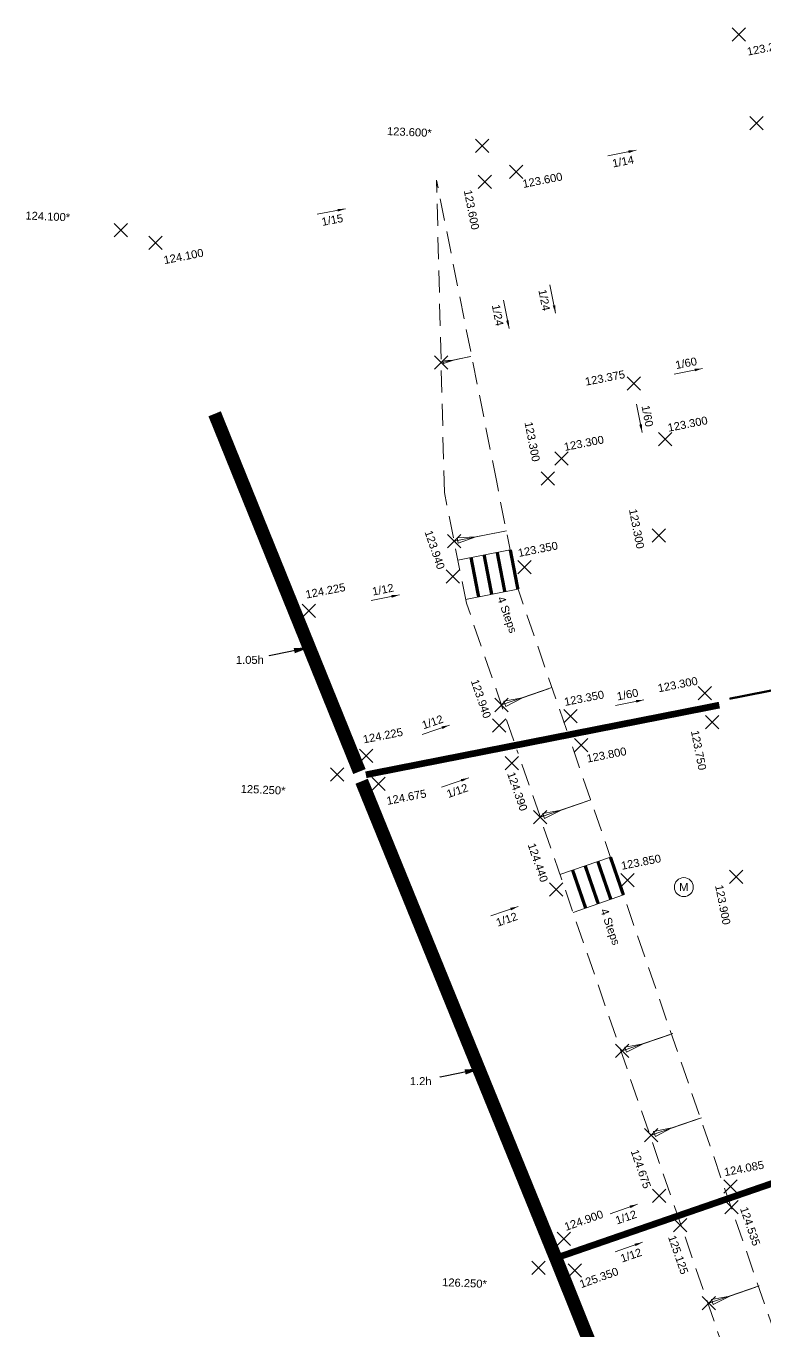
# Model space of a CAD drawing. Header units: metres. Extents: x 287878 to 288371, y 62805 to 63080.
# Drawn here: x 287878.49 to 287895.11, y 63018.49 to 63047.83 of the extents above; entities that cross this region are included whole.
import ezdxf
from ezdxf.enums import TextEntityAlignment as Align

# ---------------------------------------------------------------- set-up
doc = ezdxf.new("R2010")
doc.units = ezdxf.units.M
doc.header["$PDMODE"] = 3
doc.header["$PDSIZE"] = 0.15
doc.linetypes.add('DASHDOT', pattern=[25.4, 12.7, -6.35, 0, -6.35])
doc.linetypes.add('HIDDEN', pattern=[0.375, 0.25, -0.125])
for name, color, linetype, lineweight in [('EXP - LEVELS TEXT', 3, 'Continuous', 18), ('EXP - RETAINING WALLS - 0.6m', 190, 'Continuous', 18), ('EXP - RETAINING WALLS GRAVEL BOARD', 151, 'FENCELINE2', 18), ('EXP - STEPS', 240, 'Continuous', 18), ('EXP-EW-BANKS&CUTTINGS', 251, 'HIDDEN', 18), ('EXP-EW-DESIGN-LINES', 1, 'HIDDEN', 9), ('EXP-EW-GRADIENTS', 3, 'Continuous', 18), ('EXP-EW-GRADIENTS-TEXT', 3, 'Continuous', 18), ('EXP-EW-LEVELS-POINTS', 3, 'Continuous', 18), ('EXP-EW-LEVELS-TEXT', 3, 'Continuous', 18), ('EXP-EW-PLOT-WALLS', 190, 'DASHDOT', 35), ('EXP-EW-RETAINING-WALL-HEIGHTS', 3, 'Continuous', 18), ('EXP-PART-M-TAG', 3, 'Continuous', 18)]:
    doc.layers.add(name, color=color, linetype=linetype, lineweight=lineweight)
doc.layers.add('EXP-EW-BANKS&CUTTINGS-WORKING', color=255, linetype='Continuous', lineweight=18, plot=False)
doc.styles.add('18 @ 1 to 200', font='arial.ttf', dxfattribs={"height": 0.36})
doc.styles.add('18 @ 1 to 500', font='arial.ttf', dxfattribs={"height": 0.9})
doc.linetypes.add('FENCELINE2', pattern='A,6.35,-2.54,[132,ltypeshp.shx,S=2.54,R=0,X=-2.54,Y=0],-2.54,25.4', length=36.83)
doc.dimstyles.new('1 to 200 (18)', dxfattribs={"dimtxt": 0.36, "dimasz": 0.36, "dimexe": 0.09, "dimexo": 0.09, "dimgap": 0.12, "dimtad": 1, "dimdec": 3, "dimzin": 0, "dimdsep": 46, "dimtxsty": '18 @ 1 to 200', "dimcen": 0.12, "dimadec": 0, "dimazin": 0, "dimtfac": 1, "dimtdec": 3, "dimtofl": 0, "dimtmove": 0, "dimatfit": 3, "dimfxl": 0.12, "dimtolj": 1, "dimtzin": 0, "dimarcsym": 1})

# ---------------------------------------------------------------- blocks, each defined once
blk = doc.blocks.new('*U910')
at = {"layer": 'EXP-EW-BANKS&CUTTINGS', "linetype": 'Continuous'}
blk.add_lwpolyline([(-0.139, 0.623), (-0.062, 0.276), (-0.044, 0.037), (0.024, 0.052), (-0.062, 0.276)], dxfattribs=at)
at = {"layer": 'EXP-EW-BANKS&CUTTINGS-WORKING'}
blk.add_line((-0.149, 0.668), (0, 0), dxfattribs=at)
blk.add_point((0, 0), dxfattribs=at)
blk = doc.blocks.new('*U911')
at = {"layer": 'EXP-EW-BANKS&CUTTINGS', "linetype": 'Continuous'}
blk.add_lwpolyline([(-0.244, 1.093), (-0.108, 0.484), (-0.076, 0.065), (0.042, 0.091), (-0.108, 0.484)], dxfattribs=at)
at = {"layer": 'EXP-EW-BANKS&CUTTINGS-WORKING'}
blk.add_line((-0.262, 1.171), (0, 0), dxfattribs=at)
blk.add_point((0, 0), dxfattribs=at)
blk = doc.blocks.new('*U912')
at = {"layer": 'EXP-EW-BANKS&CUTTINGS', "linetype": 'Continuous'}
blk.add_lwpolyline([(-0.244, 1.093), (-0.108, 0.484), (-0.076, 0.065), (0.042, 0.091), (-0.108, 0.484)], dxfattribs=at)
at = {"layer": 'EXP-EW-BANKS&CUTTINGS-WORKING'}
blk.add_line((-0.262, 1.171), (0, 0), dxfattribs=at)
blk.add_point((0, 0), dxfattribs=at)
blk = doc.blocks.new('*U902')
at = {"layer": 'EXP-EW-BANKS&CUTTINGS', "linetype": 'Continuous'}
blk.add_lwpolyline([(-0.244, 1.093), (-0.108, 0.484), (-0.076, 0.065), (0.042, 0.091), (-0.108, 0.484)], dxfattribs=at)
at = {"layer": 'EXP-EW-BANKS&CUTTINGS-WORKING'}
blk.add_line((-0.262, 1.171), (0, 0), dxfattribs=at)
blk.add_point((0, 0), dxfattribs=at)
blk = doc.blocks.new('*U903')
at = {"layer": 'EXP-EW-BANKS&CUTTINGS', "linetype": 'Continuous'}
blk.add_lwpolyline([(-0.244, 1.093), (-0.108, 0.484), (-0.076, 0.065), (0.042, 0.091), (-0.108, 0.484)], dxfattribs=at)
at = {"layer": 'EXP-EW-BANKS&CUTTINGS-WORKING'}
blk.add_line((-0.262, 1.171), (0, 0), dxfattribs=at)
blk.add_point((0, 0), dxfattribs=at)
blk = doc.blocks.new('*U904')
at = {"layer": 'EXP-EW-BANKS&CUTTINGS', "linetype": 'Continuous'}
blk.add_lwpolyline([(-0.244, 1.093), (-0.108, 0.484), (-0.076, 0.065), (0.042, 0.091), (-0.108, 0.484)], dxfattribs=at)
at = {"layer": 'EXP-EW-BANKS&CUTTINGS-WORKING'}
blk.add_line((-0.262, 1.171), (0, 0), dxfattribs=at)
blk.add_point((0, 0), dxfattribs=at)
blk = doc.blocks.new('*U905')
at = {"layer": 'EXP-EW-BANKS&CUTTINGS', "linetype": 'Continuous'}
blk.add_lwpolyline([(-0.244, 1.093), (-0.108, 0.484), (-0.076, 0.065), (0.042, 0.091), (-0.108, 0.484)], dxfattribs=at)
at = {"layer": 'EXP-EW-BANKS&CUTTINGS-WORKING'}
blk.add_line((-0.262, 1.171), (0, 0), dxfattribs=at)
blk.add_point((0, 0), dxfattribs=at)
blk = doc.blocks.new('*U25')
at = {"layer": 'EXP - STEPS'}
for p, q in [((-0.45, 1.2), (-0.45, 2.4)), ((0.45, 1.2), (0.45, 2.4))]:
    blk.add_line(p, q, dxfattribs=at)
at = {"layer": 'EXP - STEPS', "const_width": 0.075}
for points in [[(-0.45, 2.1), (0.45, 2.1)], [(-0.45, 1.8), (0.45, 1.8)], [(-0.45, 1.5), (0.45, 1.5)], [(-0.45, 1.2), (0.45, 1.2)]]:
    blk.add_lwpolyline(points, dxfattribs=at)
blk = doc.blocks.new('*U872')
at = {"layer": 'EXP - STEPS'}
for p, q in [((-0.45, 1.2), (-0.45, 0)), ((0.45, 1.2), (0.45, 0))]:
    blk.add_line(p, q, dxfattribs=at)
at = {"layer": 'EXP - STEPS', "const_width": 0.075}
for points in [[(-0.45, 1.2), (0.45, 1.2)], [(-0.45, 0.9), (0.45, 0.9)], [(-0.45, 0.6), (0.45, 0.6)], [(-0.45, 0.3), (0.45, 0.3)]]:
    blk.add_lwpolyline(points, dxfattribs=at)
blk = doc.blocks.new('*U1023')
at = {"layer": 'EXP-EW-GRADIENTS-TEXT', "color": 0, "style": '18 @ 1 to 200'}
blk.add_attdef('1/00', (0.13, -0.56), '', height=0.36, rotation=0, dxfattribs=at)
at = {"layer": 'EXP-EW-GRADIENTS'}
blk.add_leader([(1.3, 0), (0, 0)], dimstyle='1 to 200 (18)', dxfattribs=at)
blk = doc.blocks.new('*U1024')
at = {"layer": 'EXP-EW-GRADIENTS-TEXT', "color": 0, "style": '18 @ 1 to 200'}
blk.add_attdef('1/00', (0.13, -0.56), '', height=0.36, rotation=0, dxfattribs=at)
at = {"layer": 'EXP-EW-GRADIENTS'}
blk.add_leader([(1.3, 0), (0, 0)], dimstyle='1 to 200 (18)', dxfattribs=at)
blk = doc.blocks.new('*U1025')
at = {"layer": 'EXP-EW-GRADIENTS-TEXT', "color": 0, "style": '18 @ 1 to 200'}
blk.add_attdef('1/00', (0.13, -0.56), '', height=0.36, rotation=0, dxfattribs=at)
at = {"layer": 'EXP-EW-GRADIENTS'}
blk.add_leader([(1.3, 0), (0, 0)], dimstyle='1 to 200 (18)', dxfattribs=at)
blk = doc.blocks.new('*U1018')
at = {"layer": 'EXP-EW-GRADIENTS-TEXT', "color": 0, "style": '18 @ 1 to 200'}
blk.add_attdef('1/00', (0.13, 0.2), '', height=0.36, rotation=360, dxfattribs=at)
at = {"layer": 'EXP-EW-GRADIENTS'}
blk.add_leader([(1.3, 0), (0, 0)], dimstyle='1 to 200 (18)', dxfattribs=at)
blk = doc.blocks.new('*U1019')
at = {"layer": 'EXP-EW-GRADIENTS-TEXT', "color": 0, "style": '18 @ 1 to 200'}
blk.add_attdef('1/00', (0.13, 0.2), '', height=0.36, rotation=360, dxfattribs=at)
at = {"layer": 'EXP-EW-GRADIENTS'}
blk.add_leader([(1.3, 0), (0, 0)], dimstyle='1 to 200 (18)', dxfattribs=at)
blk = doc.blocks.new('*U1020')
at = {"layer": 'EXP-EW-GRADIENTS-TEXT', "color": 0, "style": '18 @ 1 to 200'}
blk.add_attdef('1/00', (0.13, 0.2), '', height=0.36, rotation=360, dxfattribs=at)
at = {"layer": 'EXP-EW-GRADIENTS'}
blk.add_leader([(1.3, 0), (0, 0)], dimstyle='1 to 200 (18)', dxfattribs=at)
blk = doc.blocks.new('*U42')
at = {"layer": 'EXP-EW-GRADIENTS-TEXT', "color": 0, "style": '18 @ 1 to 200'}
blk.add_attdef('1/00', (0.13, -0.56), '', height=0.36, rotation=0, dxfattribs=at)
at = {"layer": 'EXP-EW-GRADIENTS'}
blk.add_leader([(1.3, 0), (0, 0)], dimstyle='1 to 200 (18)', dxfattribs=at)
blk = doc.blocks.new('*U1022')
at = {"layer": 'EXP-EW-GRADIENTS-TEXT', "color": 0, "style": '18 @ 1 to 200'}
blk.add_attdef('1/00', (0.13, -0.56), '', height=0.36, rotation=0, dxfattribs=at)
at = {"layer": 'EXP-EW-GRADIENTS'}
blk.add_leader([(1.3, 0), (0, 0)], dimstyle='1 to 200 (18)', dxfattribs=at)
blk = doc.blocks.new('*U1026')
at = {"layer": 'EXP-EW-GRADIENTS-TEXT', "color": 0, "style": '18 @ 1 to 200'}
blk.add_attdef('1/00', (0.13, -0.56), '', height=0.36, rotation=0, dxfattribs=at)
at = {"layer": 'EXP-EW-GRADIENTS'}
blk.add_leader([(1.3, 0), (0, 0)], dimstyle='1 to 200 (18)', dxfattribs=at)
blk = doc.blocks.new('*U1027')
at = {"layer": 'EXP-EW-GRADIENTS-TEXT', "color": 0, "style": '18 @ 1 to 200'}
blk.add_attdef('1/00', (0.13, -0.56), '', height=0.36, rotation=0, dxfattribs=at)
at = {"layer": 'EXP-EW-GRADIENTS'}
blk.add_leader([(1.3, 0), (0, 0)], dimstyle='1 to 200 (18)', dxfattribs=at)
blk = doc.blocks.new('*U1028')
at = {"layer": 'EXP-EW-GRADIENTS-TEXT', "color": 0, "style": '18 @ 1 to 200'}
blk.add_attdef('1/00', (0.13, 0.2), '', height=0.36, rotation=360, dxfattribs=at)
at = {"layer": 'EXP-EW-GRADIENTS'}
blk.add_leader([(1.3, 0), (0, 0)], dimstyle='1 to 200 (18)', dxfattribs=at)
blk = doc.blocks.new('*U1029')
at = {"layer": 'EXP-EW-GRADIENTS-TEXT', "color": 0, "style": '18 @ 1 to 200'}
blk.add_attdef('1/00', (0.13, 0.2), '', height=0.36, rotation=360, dxfattribs=at)
at = {"layer": 'EXP-EW-GRADIENTS'}
blk.add_leader([(1.3, 0), (0, 0)], dimstyle='1 to 200 (18)', dxfattribs=at)

msp = doc.modelspace()

# ---------------------------------------------------------------- linework, layer by layer
at = {"layer": 'EXP - RETAINING WALLS - 0.6m', "const_width": 0.3}
for points in [[(287885.985, 63031.065), (287882.728, 63039.111)], [(287886.035, 63030.847), (287890.401, 63020.124)], [(287893.33, 63012.821), (287890.398, 63020.135)]]:
    msp.add_lwpolyline(points, dxfattribs=at)
at = {"layer": 'EXP - RETAINING WALLS GRAVEL BOARD', "ltscale": 0.05, "const_width": 0.15}
for points in [[(287886.13, 63030.993), (287894.081, 63032.559)], [(287890.515, 63020.163), (287897.4, 63022.539)]]:
    msp.add_lwpolyline(points, dxfattribs=at)
at = {"layer": 'EXP-EW-BANKS&CUTTINGS', "ltscale": 2}
for points in [[(287889.073, 63037.572), (287887.72, 63044.366)], [(287889.458, 63031.758), (287888.392, 63034.85), (287887.896, 63037.338), (287887.72, 63044.366)], [(287895.673, 63013.745), (287889.529, 63031.553)]]:
    msp.add_lwpolyline(points, dxfattribs=at)
at = {"layer": 'EXP-EW-DESIGN-LINES', "ltscale": 2}
for points in [[(287890.647, 63031.992), (287889.552, 63035.165), (287889.073, 63037.572)], [(287896.808, 63014.133), (287890.718, 63031.787)]]:
    msp.add_lwpolyline(points, dxfattribs=at)
at = {"layer": 'EXP-EW-LEVELS-POINTS'}
for p in [(287894.521, 63047.641), (287894.914, 63045.645), (287888.748, 63045.138), (287889.513, 63044.549), (287888.807, 63044.328), (287880.615, 63043.24), (287881.4, 63042.952), (287892.157, 63039.79), (287892.865, 63038.539), (287890.531, 63038.107), (287890.222, 63037.656), (287892.719, 63036.374), (287889.696, 63035.661), (287888.087, 63035.451), (287884.848, 63034.677), (287893.753, 63032.828), (287890.736, 63032.311), (287893.916, 63032.174), (287889.128, 63032.101), (287890.973, 63031.66), (287886.14, 63031.42), (287889.411, 63031.255), (287885.486, 63031.002), (287886.414, 63030.79), (287892.016, 63028.626), (287894.46, 63028.698), (287890.408, 63028.416), (287894.333, 63021.736), (287892.725, 63021.526), (287894.351, 63021.272), (287893.201, 63020.865), (287890.585, 63020.557), (287890.016, 63019.907), (287890.827, 63019.847)]:
    msp.add_point(p, dxfattribs=at)
at = {"layer": 'EXP-EW-PLOT-WALLS', "ltscale": 0.05, "const_width": 0.05}
msp.add_lwpolyline([(287903.656, 63034.543), (287894.306, 63032.702)], dxfattribs=at)
at = {"layer": 'EXP-PART-M-TAG'}
msp.add_circle((287893.282, 63028.466), 0.213, dxfattribs=at)

# ---------------------------------------------------------------- block references
at = {"layer": 'EXP - STEPS'}
for name, p, rotation in [('*U872', (287888.286, 63035.379), 280.9097832854753), ('*U25', (287892.912, 63029.105), 108.9834657242317)]:
    msp.add_blockref(name, p, dxfattribs=dict(at, rotation=rotation))
at = {"layer": 'EXP-EW-BANKS&CUTTINGS', "linetype": 'Continuous', "xscale": -1}
for name, p, rotation in [('*U910', (287887.823, 63040.266), 293.7336171897469), ('*U911', (287888.116, 63036.247), 293.7336171897469), ('*U912', (287889.181, 63032.562), 301.6337352408353), ('*U902', (287890.052, 63030.037), 301.633735240835), ('*U903', (287891.897, 63024.782), 301.5436143818216), ('*U904', (287892.546, 63022.89), 301.5436143818216), ('*U905', (287893.845, 63019.107), 301.5436143818216)]:
    msp.add_blockref(name, p, dxfattribs=dict(at, rotation=rotation))
at = {"layer": 'EXP-EW-GRADIENTS'}
for name, p, xscale, yscale, zscale, rotation, values in [('*U1027', (287891.574, 63044.912), 0.5, 0.5, 0.5, 11.13369678975036, {'1/00': '1/14'}), ('*U1023', (287885.034, 63043.597), 0.5, 0.5, 0.5, 11.13369678975036, {'1/00': '1/15'}), ('*U42', (287890.271, 63042.009), 0.5000000000000001, 0.5000000000000001, 0.5000000000000001, 281.2639431934935, {'1/00': '1/24'}), ('*U42', (287889.223, 63041.669), 0.5000000000000001, 0.5000000000000001, 0.5000000000000001, 281.2639431934935, {'1/00': '1/24'}), ('*U1028', (287893.066, 63040.005), 0.5, 0.5, 0.5, 11.13369678975036, {'1/00': '1/60'}), ('*U1029', (287892.218, 63039.329), 0.5, 0.5, 0.5, 281.1334112465236, {'1/00': '1/60'}), ('*U1020', (287886.246, 63034.912), 0.5, 0.5, 0.5, 11.13369678975036, {'1/00': '1/12'}), ('*U1019', (287891.748, 63032.553), 0.5, 0.5, 0.5, 11.13369678975036, {'1/00': '1/60'}), ('*U1018', (287887.398, 63031.898), 0.5, 0.5, 0.5, 19.03381484029648, {'1/00': '1/12'}), ('*U1024', (287887.831, 63030.712), 0.5, 0.5, 0.5, 19.03381484029607, {'1/00': '1/12'}), ('*U1022', (287888.943, 63027.819), 0.5, 0.5, 0.5, 19.03381484029607, {'1/00': '1/12'}), ('*U1026', (287891.627, 63021.122), 0.5, 0.5, 0.5, 19.03381484029607, {'1/00': '1/12'}), ('*U1025', (287891.74, 63020.266), 0.5, 0.5, 0.5, 19.03381484029658, {'1/00': '1/12'})]:
    msp.add_blockref(name, p, dxfattribs=dict(at, xscale=xscale, yscale=yscale, zscale=zscale, rotation=rotation)).add_auto_attribs(values)

# ---------------------------------------------------------------- texts
at = {"layer": 'EXP - LEVELS TEXT', "char_height": 0.18, "attachment_point": 1, "rotation": 289.6649, "style": '18 @ 1 to 500'}
for insert in [(287889.252, 63035.024), (287891.569, 63028.006)]:
    msp.add_mtext_dynamic_manual_height_columns('4 Steps', width=1.68966, gutter_width=1, heights=[0], dxfattribs=dict(at, insert=insert))
at = {"layer": 'EXP-EW-LEVELS-TEXT', "style": '18 @ 1 to 200'}
for s, rotation, p in [('123.225', 11.1307, (287894.721, 63047.165)), ('123.600*', 357.5426, (287886.601, 63045.38)), ('123.600', 11.1307, (287889.673, 63044.189)), ('123.600', 281.1307, (287888.332, 63044.128)), ('124.100*', 357.5426, (287878.468, 63043.482)), ('124.100', 11.1307, (287881.6, 63042.476)), ('123.375', 11.1367, (287891.08, 63039.742)), ('123.300', 281.1367, (287889.698, 63038.913)), ('123.300', 11.1367, (287892.939, 63038.706)), ('123.300', 11.1367, (287890.605, 63038.274)), ('123.300', 281.1367, (287892.046, 63036.954)), ('123.940', 289.0368, (287887.447, 63036.453)), ('123.350', 11.1388, (287889.57, 63035.89)), ('124.225', 11.1263, (287884.792, 63034.955)), ('123.300', 11.1388, (287892.716, 63032.847)), ('123.940', 289.0368, (287888.487, 63033.103)), ('123.350', 11.1388, (287890.61, 63032.54)), ('124.225', 11.1263, (287886.084, 63031.698)), ('123.750', 281.1307, (287893.44, 63031.974)), ('123.800', 11.1388, (287891.114, 63031.265)), ('124.390', 289.0368, (287889.305, 63031.019)), ('125.250*', 357.5485, (287883.311, 63030.589)), ('124.675', 11.1203, (287886.614, 63030.314)), ('124.440', 289.0368, (287889.767, 63029.418)), ('123.850', 11.1388, (287891.89, 63028.855)), ('123.900', 281.1307, (287893.984, 63028.498)), ('124.675', 289.0368, (287892.084, 63022.528)), ('124.085', 11.1388, (287894.207, 63021.965)), ('124.900', 19.6529, (287890.633, 63020.734)), ('124.535', 289.0368, (287894.542, 63021.239)), ('125.125', 289.0368, (287892.924, 63020.599)), ('125.350', 19.6469, (287890.974, 63019.446)), ('126.250*', 357.5485, (287887.841, 63019.495))]:
    msp.add_text(s, height=0.18, rotation=rotation, dxfattribs=at).set_placement(p)
at = {"layer": 'EXP-PART-M-TAG', "style": '18 @ 1 to 200'}
msp.add_text('M', height=0.18, rotation=360, dxfattribs=at).set_placement((287893.282, 63028.466), align=Align.MIDDLE_CENTER)

# ---------------------------------------------------------------- leaders
at = {"layer": 'EXP-EW-RETAINING-WALL-HEIGHTS'}
for points in [[(287884.871, 63033.857), (287883.521, 63033.577)], [(287888.714, 63024.382), (287887.363, 63024.103)]]:
    msp.add_leader(points, dimstyle='1 to 200 (18)', dxfattribs=at)

# ---------------------------------------------------------------- next in the draw order: wipeouts: each hides what was drawn before it
for points in [[(287883.081, 63033.588), (287883.126, 63033.685), (287883.214, 63033.747), (287883.316, 63033.785), (287883.423, 63033.806), (287883.532, 63033.812), (287883.641, 63033.806), (287883.748, 63033.785), (287883.85, 63033.747), (287883.939, 63033.685), (287883.983, 63033.588), (287883.939, 63033.492), (287883.85, 63033.43), (287883.748, 63033.392), (287883.641, 63033.371), (287883.532, 63033.365), (287883.423, 63033.371), (287883.316, 63033.392), (287883.214, 63033.43), (287883.126, 63033.492)], [(287886.937, 63024.09), (287886.982, 63024.186), (287887.07, 63024.249), (287887.173, 63024.286), (287887.279, 63024.307), (287887.388, 63024.314), (287887.497, 63024.307), (287887.604, 63024.286), (287887.706, 63024.249), (287887.795, 63024.186), (287887.839, 63024.09), (287887.795, 63023.993), (287887.706, 63023.931), (287887.604, 63023.893), (287887.497, 63023.873), (287887.388, 63023.866), (287887.279, 63023.873), (287887.173, 63023.893), (287887.07, 63023.931), (287886.982, 63023.993)]]:
    msp.add_wipeout(points).dxf.layer = 'EXP-EW-RETAINING-WALL-HEIGHTS'

# ---------------------------------------------------------------- next in the draw order: texts
at = {"layer": 'EXP-EW-RETAINING-WALL-HEIGHTS', "style": '18 @ 1 to 200'}
for s, p in [('1.05h', (287883.521, 63033.577)), ('1.2h', (287887.363, 63024.103))]:
    msp.add_text(s, height=0.18, rotation=360, dxfattribs=at).set_placement(p, align=Align.MIDDLE_CENTER)

doc.saveas('drawing.dxf')
